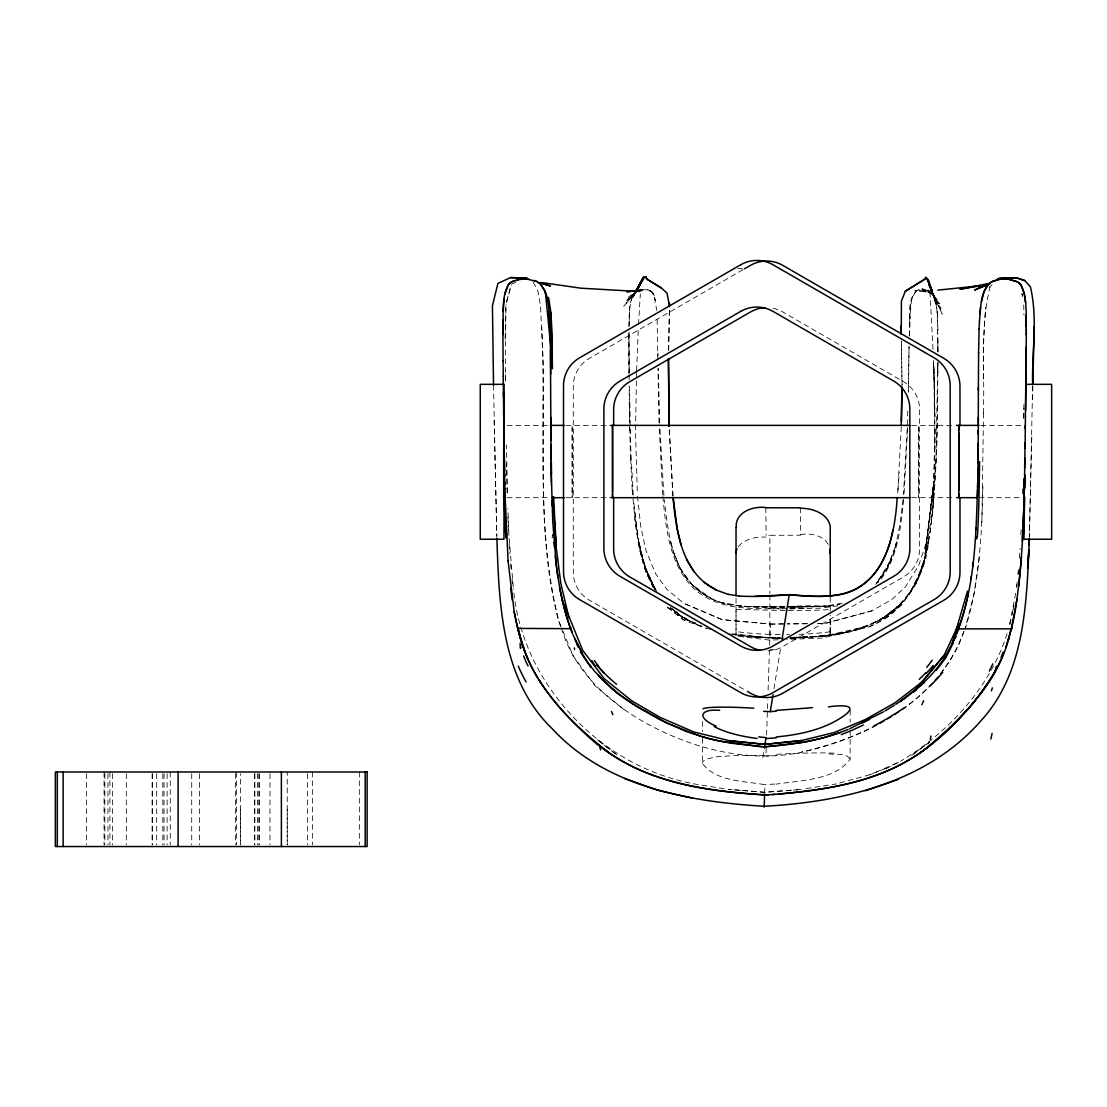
<?xml version="1.0" encoding="UTF-8"?>
<svg xmlns="http://www.w3.org/2000/svg" width="1107" height="1107" viewBox="0 0 1107 1107"><rect width="100%" height="100%" fill="white"/><g stroke="black" fill="none" stroke-linecap="round" stroke-linejoin="round"><path stroke-width="0.75" stroke-dasharray="5 3.75" d="M240.468 809.259L240.468 844.835L240.468 773.696M287.239 809.259L287.239 844.835L287.239 771.994M629.039 332.211L629.357 376.422M736.03 610.995L736.03 635.086A215.713 154.593 0 0 0 769.863 637.936M765.836 507.781L766.099 535.165M793.747 637.258L822.764 636.359L868.76 625.884L844.766 632.567L818.668 636.622L830.236 635.21L830.236 629.565L830.264 635.169L789.72 638.144M830.236 619.602L830.264 635.169L830.236 615.077M937.809 351.14L937.837 332.986M983.362 413.257C984.995 371.205 979.82 328.156 990.018 286.921L989.45 287.336L991.706 285.136M937.989 351.943L937.297 311.302L934.82 297.465A25.253 18.099 0 0 0 933.851 295.527L932.371 292.871L942.209 314.097L932.468 292.234M983.5 413.16L981.909 522.144M937.823 372.893L937.864 363.054M934.792 449.857L933.851 365.448L934.931 418.46L933.367 503.228L936.785 445.111L937.726 394.562M937.947 361.892C937.269 418.916 937.712 476.273 929.977 532.91A555.396 398.036 0 0 1 928.51 541.766C924.303 594.127 881.407 631.35 830.264 635.169L842.15 633.066L830.264 635.169M983.376 379.148L983.569 343.128L985.534 307.483M937.74 364.092L935.927 461.674L931.914 518.076M918.602 490.567L918.602 432.491M1023.85 418.294L1023.975 408.026M628.914 326.731L629.869 307.248L631.972 297.589A23.731 17.006 0 0 1 633.329 295.002L634.975 293.106L627.863 297.617L636.843 291.307M572.264 492.532L572.264 430.526M629.08 325.915L629.177 319.84M909.027 347.058L908.266 390.992M1032.61 385.956L1029.441 537.006M1032.596 399.765L1032.817 386.149M572.236 493.819L572.084 497.638L572.098 425.392L572.25 429.654M657.835 359.526L657.074 316.367M918.547 493.819L918.436 497.638L918.409 425.392L918.575 430.526M1023.712 418.086L1023.961 402.782M1031.793 436.67L1029.302 537.255M505.456 381.237L505.802 304.328M668.656 350.324L669.458 308.147M561.401 628.043C574.727 673.679 612.711 706.045 653.614 727.23C698.697 750.214 750.961 762.723 801.26 752.317L801.26 752.04C868.137 737.317 939.677 699.832 963.768 631.585M909.221 335.656C911.808 321.431 904.972 301.035 917.149 290.408A7.818 5.604 0 0 0 915.406 291.459L917.149 290.408M908.501 392.307L909.068 346.076M668.573 350.282L669.458 308.147M1022.411 493.902L1022.591 486.042M909.304 336.279L910.383 306.21L912.818 294.919M636.567 372.215L635.515 430.858L637.369 494.608M505.138 339.558L506.093 304.3M907.754 410.988L907.256 426.707M817.782 623.684L824.563 623.628L871.832 610.87L891.453 599.828L905.526 586.724L918.782 565.303L926.393 542.264L924.968 554.289L933.561 490.429L935.498 426.555M982.864 486.388C981.826 534.197 979.709 582.6 965.346 628.568M636.885 291.528L625.621 301.685L636.068 291.695L623.795 306.224L634.353 293.659C628.07 302.225 629.952 313.724 628.956 323.659M907.685 427.385L903.852 497.942M764.633 792.999L764.909 784.725C744.278 780.892 715.676 781.763 702.378 763.318L702.378 738.217M766.155 747.875L765.892 755.624L735.186 755.555L716.187 756.828L705.892 759.319L703.028 761.408L702.378 763.318M766.584 734.937L767.774 699.887M768.106 690.062L769.42 650.791M769.614 645.215L770.32 624.085L722.027 619.546L683.559 603.218L666.884 589.353L655.51 573.592L645.935 550.262L640.676 525.963L637.535 496.254M901.278 426.859L897.722 493.473L899.23 472.371M636.622 370.582L638.324 327.603M907.159 429.682L903.437 494.663M638.504 324.309L640.344 293.867M629.136 317.308L629.413 311.939M1020.875 534.764L1021.152 529.616M1019.381 558.232L1020.101 548.38M909.65 321.57L911.49 299.056L916.25 290.864L919.156 289.785L914.811 290.92L917.745 290.214M903.699 499.534C900.586 528.247 897.902 560.087 878.003 582.697M902.98 499.714L899.866 524.981L895.563 545.945M1017.956 574.146L1018.412 569.441M1018.122 574.671L1018.426 571.53M850.148 730.592L850.148 759.457C834.18 780.504 800.347 780.283 776.173 784.143M926.199 543.897L933.699 481.711L933.312 506.466L924.262 560.377C917.855 589.976 896.947 615.935 868.511 627.074L822.529 638.033L786.8 639.445M925.258 551.853L933.671 483.427M933.671 483.662L925.922 546.18L933.561 490.429M1015.659 593.31L1009.321 625.676M1016.503 586.862L1017.139 582.047M1016.669 587.416L1017.084 584.192M979.197 557.831L974.146 593.546L965.193 628.472M762.82 757.562L764.384 747.972M773.987 688.831L780.892 646.253M795.255 638.075L790.273 638.144C822.086 637.66 854.673 633.273 883.054 618.107C922.173 595.151 928.676 546.996 933.326 506.107M1012.213 615.035L1012.78 611.77M1013.071 610.137L1014.233 603.606M924.151 561.291L928.51 541.766C924.345 564.778 916.596 588.287 899.714 605.197L902.302 603.094L883.054 618.107L888.188 615.45L872.316 623.684L859.641 628.541M1009.861 624.666L1011.424 618.246M895.909 544.616L895.189 547.328M925.618 555.23L923.764 562.065M875.568 584.344C886.776 572.706 893.003 557.278 896.615 541.766M506.646 301.229L511.296 284.181L515.737 282.465M506.508 302.751L511.157 285.744M895.176 547.37L887.344 567.753L876.647 583.195L891.495 558.565L887.344 567.753L876.647 583.195L882.583 575.682M908.46 594.819L917.537 578.975L924.802 558.412L919.35 574.81L922.712 565.483M1007.107 633.619C990.032 687.668 948.602 732.377 900.628 761.215M631.281 299.513L631.972 297.589M915.71 584.358L923.971 562.813M887.344 567.753L894.664 549.169M963.92 631.696C939.829 700.025 868.206 737.553 801.26 752.317M899.714 605.197L910.674 591.622L921.564 568.887M635.321 292.898L632.36 298.572L634.726 294.033M634.588 293.576L632.983 296.51L634.574 293.701M910.674 591.622L915.973 582.254M632.609 296.206L635.21 292.815M989.603 287.225L992.01 284.803M901.997 604.671L887.869 616.945L868.455 627.323M883.054 618.107L901.416 603.343L893.418 610.718L883.054 618.107L893.418 610.718A97.637 69.962 0 0 1 874.904 622.342L884.548 617.028M743.018 269.665L589.436 358.336A32.297 32.297 0 0 0 573.288 386.315L573.288 572.264A32.297 32.297 0 0 0 589.436 600.229L746.007 690.63M886.001 768.728L899.161 761.962L869.825 774.886M886.057 768.355L868.414 775.149L839.549 783.036M871.832 610.87L824.577 623.476L817.796 623.559M838.027 605.847L820.121 608.172L788.668 608.905M842.344 603.149L823.027 606.47L787.257 606.982L826.376 606.235L837.681 604.699A77.255 77.255 0 0 0 840.171 604.173M822.764 636.359L844.766 632.567M806.187 788.641L836.338 783.908M791.201 790.232L764.66 792.363L742.271 790.495M791.201 790.204L764.66 792.238L728.489 789.346L740.541 790.356M643.209 289.674L647.941 289.882L651.802 291.847L650.958 291.169A7.749 5.549 0 0 0 647.941 289.882L646.82 289.688L652.258 292.29L653.96 294.932L656.755 310.486M793.733 637.618L827.358 635.612M810.974 606.927L830.236 605.847A63.722 45.664 0 0 0 839.784 604.27M778.29 639.777L769.78 640.109L737.663 636.248M752.898 637.023L780.089 637.687M805.163 606.871L807.889 606.816M790.412 606.996L811.417 606.747A252.645 181.064 0 0 0 830.25 605.875A258.429 185.215 0 0 1 810.601 606.747M770.32 624.085L785.583 623.905L770.32 624.085L722.041 619.699L683.559 603.218M802.423 606.899L794.01 606.968M798.299 606.94L826.376 606.235C790.91 603.73 752.995 612.683 718.263 601.558M795.601 606.954L790.08 606.982M790.412 608.712L804.083 608.629M788.198 610.58L810.601 610.358A258.429 185.215 0 0 0 830.25 609.487M507.131 425.379L548.615 425.379M565.898 425.379L610.843 425.379M911.614 425.379L954.829 425.379M980.76 425.379L1022.245 425.379M507.131 497.68L548.615 497.68M565.898 497.68L610.843 497.68M911.614 497.68L954.829 497.68M979.031 497.68L1020.516 497.68M784.572 607.065L747.82 606.442L731.699 605.072A79.801 79.801 0 0 1 722.276 602.9C697.535 596.189 679.532 574.616 673.014 550.442M790.08 607.065L794.286 607.065M785.223 606.982L743.254 606.415L722.276 602.886L743.254 606.415L759.153 606.968M785.223 610.58L736.03 609.32M734.204 634.657L748.982 636.663L781.21 638.033M789.319 638.047L795.808 638.061M662.872 496.517C665.944 528.606 669.348 564.362 693.563 588.246C718.734 611.894 755.182 608.352 786.994 608.725M780.2 634.615L769.849 634.408M780.2 638.213L776.754 638.172M780.089 638.213L774.167 638.13M768.728 608.67L786.952 608.933M729.416 633.993L769.849 638.006L783.645 638.227M775.025 638.144L775.882 638.158M773.295 638.102L774.042 638.116M772.437 638.089L773.198 638.102M771.579 638.061L772.354 638.075M828.742 753.853C835.398 755.043 846.495 752.359 850.148 759.457M771.51 638.061L732.571 633.854M769.351 535.29L768.604 535.262M737.829 268.517L742.714 268.807M770.098 649.532L774.983 649.823M928.718 291.985L931.831 292.4M693.356 783.77L726.773 789.208M732.848 634.353L736.03 635.058L736.03 597.213M690.076 783.036C598.417 764.605 521.757 682.452 513.454 588.744M706.28 628.029L710.583 629.482M671.852 608.421L684.264 618.855L695.39 622.909M715.662 600.561L718.249 601.558M667.479 607.383L684.334 620.363L706.57 628.568M715.648 600.561C700.8 594.39 688.042 583.14 680.542 568.86M684.264 618.855L701.976 626.562L680.833 615.962L678.259 614.122L688.153 620.28L680.833 615.962L670.288 607.618M698.96 625.372L693.452 622.95A97.25 69.699 0 0 1 673.665 610.607M927.887 292.068L935.041 295.735L927.029 290.311M710.431 598.195L701.035 592.48L693.079 585.741M670.593 607.812L680.833 615.962L690.547 621.581M930.337 291.833L933.851 295.527M650.017 290.629L652.258 292.29L655.635 300.855L653.96 294.932A15.194 10.89 0 0 0 651.857 291.833M667.466 607.12L684.334 620.363M615.146 753.701L596.811 739.365L617.872 755.777M623.878 709.49L594.971 685.773L573.052 655.759L561.636 627.946M926.877 290.421L937.504 299.637L928.455 290.103L939.414 303.885L930.613 291.224L940.978 308.632L932.371 292.58M670.399 607.743L672.572 609.653M675.962 611.189L680.833 615.962M679.947 567.753L692.069 584.704L701.035 592.48L711.898 598.901L692.069 584.704L685.275 576.498L679.947 567.753L673.388 551.673L670.676 541.766L667.41 524.981L664.283 499.7M656.921 592.024C639.431 564.667 636.636 531.249 633.605 499.741M644.565 565.428L654.943 588.924L644.675 565.788L638.781 541.766L645.436 569.067L656.908 591.788M648.937 577.148L654.943 588.924M533.311 282.216L537.974 291.445L540.548 306.072L543.067 362.819L543.108 399.419M679.449 566.77L673.72 552.684M653.504 587.997C637.12 558.191 635.266 523.32 632.291 490.152M653.504 587.706L645.395 570.575L639.293 547.854L634.809 518.505M561.014 626.41L559.104 621.774C534.377 525.645 547.218 425.337 541.78 327.368M560.765 626.493L558.869 621.857C539.441 549.363 543.897 473.588 542.873 399.295M932.62 292.331L933.824 295.278M932.011 291.321L935.014 298.945M932.136 291.224L936.647 304.688L937.947 330.467M932.232 292.11L935.498 301.339L932.246 291.944M641.257 553.528L647.484 573.661L655.012 589.547L645.436 569.067L639.389 546.235L634.408 508.833M670.676 541.766L673.028 550.483M934.82 297.465L936.19 302.1M672.461 548.588L672.115 547.356M671.977 546.844L671.645 545.599M1022.702 296.634L1021.872 293.493L1022.564 296.621M642.337 557.817L638.781 541.766M513.261 587.028L509.026 536.909M512.057 578.989L512.845 585.866M933.561 363.29L934.543 390.577L933.422 359.913M673.014 496.116L669.251 428.035M672.904 496.074L669.154 427.966M663.909 495.562L659.91 428.229M662.719 494.912L659.08 424.728M510.604 563.781L511.282 572.125M930.005 291.985L933.049 349.77M633.232 495.133L630.796 449.705L629.468 386.26M509.178 543.938L509.773 553.763M630.603 458.589L632.235 490.526M508.916 535.276L507.836 508.611M507.85 517.024L508.597 534.044M1023.74 304.868L1023.975 315.052M937.366 311.593L937.657 319.259M659.703 422.957L658.25 368.673M630.533 459.004L629.648 424.77M494.096 420.259L496.822 536.452L493.528 385.347M659.039 423.026L657.973 368.133M507.366 492.546L506.466 445.069M507.117 492.947L506.48 463.404M934.294 388.211L934.792 416.481L934.516 390.301M657.945 352.898L658.015 356.053M629.648 430.236L629.15 386.329M505.387 374.526L505.512 381.195M902.08 385.236L901.375 341.011L902.025 385.291M629.302 402.99L629.62 423.095M628.928 373.543L628.845 332.861L629.053 373.073M937.837 341.067L937.878 351.403M629.067 374.72L629.094 379.659M830.25 631.682L830.236 624.763M850.148 710.224L850.148 722.11M830.236 597.337L830.236 610.995M800.43 507.822L800.43 535.207L769.849 535.318L769.849 593.407M769.849 595.109L769.849 638.006M702.378 721.487L702.378 731.519M359.332 771.994L359.332 844.835M312.575 771.994L312.575 844.835M307.58 773.696L307.58 844.835M269.97 773.696L269.97 844.835M259.259 773.696L259.259 844.835M258.886 773.696L258.886 844.835M257.364 773.696L257.364 844.835M254.873 773.696L254.873 844.835M254.624 773.696L254.624 844.835M236.566 771.994L236.566 844.835M235.625 773.696L235.625 844.835M199.551 773.696L199.551 844.835M191.719 773.696L191.719 844.835M170.257 771.994L170.257 844.835M167.115 773.696L167.115 844.835M164.044 773.696L164.044 844.835M162.826 773.696L162.826 844.835M156.682 773.696L156.682 844.835M152.503 773.696L152.503 844.835M152.116 773.696L152.116 844.835M126.323 773.696L126.323 844.835M112.444 773.696L112.444 844.835M109.911 771.994L109.911 844.835M107.96 773.696L107.96 844.835M104.833 773.696L104.833 844.835M104.072 771.994L104.072 844.835M86.374 773.696L86.374 844.835M830.278 635.376A239.804 171.848 0 0 1 789.429 638.102M830.278 631.779A239.804 171.848 0 0 1 798.175 634.353M789.429 634.505A239.804 171.848 0 0 1 786.537 634.505M769.863 634.339A215.713 154.593 0 0 1 736.003 631.53M738.258 546.83A29.82 18.127 4.5 0 1 765.823 537.103M800.416 534.543A29.82 20.369 -15.9 0 1 828.271 544.602M773.087 308.3A32.297 32.297 0 0 1 782.774 311.98L903.45 381.652A32.297 32.297 0 0 1 919.599 409.618L919.613 548.947A32.297 32.297 0 0 1 903.464 576.927L782.774 646.599A32.297 32.297 0 0 1 767.926 650.902M774.886 784.033A71.54 17.961 -4.1 0 1 765.02 784.517M766.445 756.026A73.699 7.818 -2.9 0 1 776.284 755.458M776.644 754.31A73.685 5.895 -3.4 0 1 834.249 753.175M634.353 293.659L631.903 297.728L634.353 293.659M929.728 742.105L911.019 755.929L929.728 742.105M864.553 626.742L853.608 630.284L864.553 626.742M801.15 789.429L792.861 790.094L801.15 789.429M807.626 623.67L787.285 623.891L807.612 623.767M783.881 606.968L743.254 606.415L783.881 606.996M935.899 304.162L931.956 291.874L935.899 304.162"/><path stroke-width="1.5" d="M502.938 332.487L502.91 331.782M502.938 331.796L502.91 331.09M502.938 333.193L502.896 332.474M1026.189 334.605L1026.327 331.851M1026.327 333.207L1025.76 384.447M502.938 331.104L502.91 330.412M502.938 330.426C503.92 315.44 500.959 298.821 508.196 285.039A11.914 11.914 0 0 1 511.946 281.731L520.082 279.365A40.904 40.904 0 0 1 527.472 279.172L537.047 281.648A15.277 15.277 0 0 1 540.7 284.374C550.137 295.763 548.519 312.188 550.013 325.984M978.284 423.939L978.367 387.547M978.367 390.218L978.602 353.299M978.228 434.11L978.242 431.038M978.284 431.398L978.339 417.408M978.187 443.284L978.048 459.502L978.256 430.568M502.938 329.083L503.021 319.591M1026.286 346.961L1025.608 410.406M958.966 490.567L958.966 433.031M978.56 352.607L979.1 329.139M978.56 353.299L978.602 352.607M978.021 462.961L978.034 461.522M978.076 457.772L977.951 471.236M612.628 492.062L612.628 430.526M901.25 334.217L901.416 301.09L905.291 291.252L924.926 279.213L925.826 277.359L927.846 279.199L931.707 290.366M1025.234 428.7L1025.276 425.323M977.91 474.156L977.951 468.621M1025.04 442.911C1024.293 499.271 1024.003 555.922 1015.077 611.701A272.073 272.073 0 0 1 1011.411 628.859L1005.82 647.208M1025.096 448.224L1025.76 384.337L1051.65 384.337L1051.65 539.247L1023.975 539.247L1023.975 478.778M977.827 476.702L977.855 475.401M977.896 472.744L977.758 480.466M1032.637 384.267C1031.793 351.86 1037.965 318.761 1030.423 286.879L1024.625 280.486L1016.461 277.829L998.459 278.549L1016.323 277.857L1024.625 280.486M1032.845 384.447L1034.132 326.842M612.6 493.819L612.489 497.638L612.462 425.392L612.614 429.654M901.375 421.961L901.984 386.966L901.264 425.268M958.925 493.819L958.8 497.638L958.787 425.392L958.939 430.526M1024.639 467.901L1024.805 457.952M668.49 358.765L669.209 426.361M669.555 303.083L669.5 306.459L667.064 293.147L661.571 288.138L646.834 278.95L645.824 276.736L643.499 277.22L638.379 287.529L642.503 279.144L641.852 280.362M977.744 481.67L977.619 487.633M977.813 479.954C975.682 539.4 976.07 603.287 945.24 656.34A129.284 129.284 0 0 1 931.886 674.274L923.044 683.282M668.393 358.71L669.098 426.292M977.578 489.737L977.398 496.683M764.162 807.141L764.591 794.023M1023.588 510.452L1022.301 541.309M496.891 538.154C499.049 604.131 501.319 679.878 552.379 728.89C606.096 786.925 688.845 801.717 764.19 806.283C842.787 802.022 927.306 782.455 981.189 720.491C1025.843 671.589 1026.549 600.935 1029.372 538.694M1028.957 545.197L1029.233 538.846M979.058 329.139L979.474 321.002M503.215 311.427L504.072 298.807M1028.749 549.958L1027.683 568.375L1028.929 550.442M958.994 627.78L957.237 632.277M979.418 321.002C980.927 308.853 979.944 294.49 988.316 284.541A15.346 15.346 0 0 1 992.841 281.261L999.912 279.338M1021.47 556.835L1018.841 585.866M979.916 313.71L980.567 307.248M897.127 498.344C894.899 535.511 884.756 583.029 843.202 593.989C825.49 597.697 807.155 596.465 789.277 594.68C772.769 596.189 756.178 596.922 739.614 596.092M972.652 566.673L973.164 562.522M970.922 578.906L971.337 576.221M758.323 746.353L764.563 746.851L766.058 737.636L758.682 736.888M763.595 711.358L770.278 711.635L773.032 694.698M782.012 639.431L789.277 594.68C811.002 596.23 834.249 599.122 854.646 589.561C877.27 578.38 888.672 553.943 892.796 530.142M1016.987 599.233L1011.258 629.108M1010.58 630.699C1000.797 680.86 961.374 719.19 923.57 750.394C911.448 759.167 898.247 766.404 884.438 772.119C851.56 785.638 815.997 790.716 780.822 793.871M981.452 301.602L984.192 291.349L988.385 284.527A15.387 15.387 0 0 1 992.91 281.247L998.099 279.614M967.352 597.918L968.085 594.556M1011.48 628.651L1011.853 627.558L1011.065 630.672M504.778 294.116L508.224 285.053A12.149 12.149 0 0 1 512.679 281.372L514.976 280.445M956.323 633.605L956.932 631.502M952.255 643.527L967.476 591.069M1009.293 636.871L1008.491 639.445M1008.422 639.625L1008.173 640.399M1011.411 628.845L958.468 628.873L958.87 627.794L958.288 628.499M642.198 280.154L642.835 278.314M957.417 631.793L956.905 633.204M958.468 628.859L958.717 628.153M953.293 642.849L945.945 657.586L936.176 670.427M955.327 637.134L953.667 640.842M551.355 476.411L552.739 521.369L556.032 562.508A372.478 372.478 0 0 0 561.249 595.331L562.162 599.745L582.697 650.363L604.09 678.563L631.737 700.828L660.09 717.364L693.66 731.907L729.499 740.749L764.951 744.416L801.482 740.555L834.235 732.53L865.466 719.481L895.01 702.779L922.629 681.483L944.05 655.386L958.62 624.32M952.823 642.655L953.265 641.714M642.503 279.144L635.875 291.099M997.116 667.673L988.828 681.94M636.055 291.473L643.499 277.22L636.304 291.016M644.094 278.009L635.363 292.123L642.613 278.922M635.376 292.303L643.347 278.244L635.238 292.165M925.826 277.359L924.843 279.047L905.291 291.252M988.343 682.673L972.375 704.08L951.785 726.4M914.382 690.934L944.05 655.386M951.134 727.036L947.288 730.731M922.657 683.531L923.653 682.576M945.959 731.976L927.611 747.446M924.11 682.728L900.116 701.492L913.483 691.571M920.623 685.427L916.458 689.108M927.016 747.889L918.506 753.936M922.532 751.155L922.795 750.975A222.369 222.369 0 0 0 943.441 734.259L953.805 724.379A323.023 323.023 0 0 0 967.919 709.241L980.664 693.591L993.076 674.979A160.266 160.266 0 0 0 1002.984 654.735M884.991 710.985L894.414 705.187M744.513 268.807L750.477 265.362A32.297 32.297 0 0 1 782.774 265.362L943.814 358.336A32.297 32.297 0 0 1 959.963 386.301L959.963 425.904M883.552 711.787L849.553 728.78M869.645 719.356L862.228 723.051M984.593 285.274L974.672 290.076L989.962 283.53M526.738 278.009L510.562 277.594L497.915 283.406L492.435 305.712L493.528 385.347M636.4 291.445L640.649 289.577M990.045 283.461L979.889 287.543L986.254 285.412M848.087 729.43C821.602 740.458 792.986 744.679 764.563 746.851L762.64 746.672M840.379 732.419L823.483 737.829L804.651 742.091M865.342 790.744L898.497 779.342M638.13 291.542L642.558 290.117L626.811 291.75L635.197 290.878M516.609 279.988L518.311 279.628M988.343 283.517L959.949 289.259L980.345 285.758L937.85 290.117M803.142 742.354L764.563 746.851M801.482 740.555L764.979 744.305L729.499 740.749M828.451 706.93C835.356 705.754 861.08 702.987 844.503 715.426C824.701 729.541 800.043 734.633 776.27 736.958M999.829 279.351L1001.766 279.172A41.07 41.07 0 0 1 1008.519 279.296M789.277 594.68L754.739 596.382M779.176 794.01L778.359 794.079M775.08 794.328L772.451 794.535M770.278 711.635L776.27 711.192M768.203 794.826C713.572 792.28 655.856 784.711 609.5 753.175M719.647 710.334C701.118 708.591 695.196 717.294 716.146 726.109M800.43 507.822L765.836 507.781M550.345 425.379L564.169 425.379M610.843 425.379L909.885 425.379M956.559 425.379L979.031 425.379M552.075 497.68L564.169 497.68M610.843 497.68L909.885 497.68M956.559 497.68L977.301 497.68M570.783 628.458L570.437 627.572L571.309 628.942M526.904 278.065L510.562 277.594M632.291 291.141L580.995 288.194L540.894 282.465M761.616 746.63L720.394 741.303M758.752 746.409L730.329 743.088L709.961 738.964L686.174 731.478L661.349 720.339M529.132 279.324L527.444 279.172A40.724 40.724 0 0 0 520.082 279.379M919.364 290.767L925.604 291.584M728.337 594.321L739.545 596.203M1010.027 279.504L1017.25 281.787A11.859 11.859 0 0 1 1020.903 285.039C1027.683 298.42 1025.885 314.858 1026.189 329.208M719.522 741.123L702.087 736.819M692.345 798.078L657.849 790.329L624.569 778.498M537.905 282.534L550.442 286.007L543.966 283.835M700.8 736.446L666.746 723.037L633.356 704.356A202.277 202.277 0 0 1 610.704 687.627L595.289 672.032A129.228 129.228 0 0 1 583.292 655.372L572.9 634.588M927.002 290.767L922.159 289.135L925.023 290.601M704.121 582.337L716.187 590.031L728.254 594.417M534.058 280.348L537.089 281.635M661.571 288.138L646.709 279.102L645.824 276.736M660.671 719.993L638.435 707.511M747.502 691.488L750.477 693.217A32.297 32.297 0 0 0 782.774 693.217L943.828 600.229A32.297 32.297 0 0 0 959.977 572.264L959.977 498.219M638.006 707.248L618.467 693.84L603.509 680.736M716.298 589.962C681.967 573.274 676.1 531.692 673.07 497.693M596.908 743.876L609.445 753.134M609.168 752.94C570.534 722.788 531.789 684.763 519.792 635.543M618.467 693.84L611.313 687.987M602.831 680.058L598.195 675.145M540.645 284.374L544.893 291.127L547.605 300.952M590.847 667.479L580.345 651.774M590.723 666.123L589.823 664.92M541.171 683.157L539.358 680.307M686.409 559.187L694.061 571.835M578.228 646.087L577.134 643.817M931.79 290.712L929.064 284.624L931.72 290.989M578.02 646.986L575.017 639.209M527.527 658.07L526.586 655.884M526.392 655.386L525.645 653.559M932.011 290.864L927.209 279.102L932.011 291.321M525.175 652.397L524.331 650.183M571.724 631.087L570.977 628.956M570.838 629.316L572.361 633.287M572.471 633.052L572.084 632.014M932.136 291.224L927.874 279.794L931.679 290.574M524.137 649.657L523.237 647.166M518.588 629.8L519.28 632.775M568.445 622.577L570.34 628.001M523.071 646.696L522.725 645.699M522.615 645.381L520.636 639.223M928.399 280.804L931.457 290.338M928.455 280.97L931.43 290.242L928.538 281.206M567.13 618.439L568.016 621.207M520.567 639.03L519.377 634.865M565.068 611.41L566.701 617.056M519.252 634.449L518.851 632.913M570.728 628.679L517.716 628.402M518.74 632.526L518.879 633.038A224.859 4.898 84 0 0 518.934 634.491M563.933 607.079L564.695 609.957M517.606 627.932L517.799 628.734M518.297 630.796L518.685 632.346A179.002 0.72 73.6 0 0 518.837 632.996M518.242 630.616L517.855 628.928A272.073 272.073 0 0 1 514.174 611.701L508.085 561.041M569.04 618.093L560.82 583.431L556.295 548.2L552.725 496.918M562.162 599.745L563.56 605.64M681.04 544.81L677.318 529.021L673.181 497.735M520.401 638.462L520.221 637.674M519.017 631.35L519.183 632.194M514.16 611.714L518.394 631.059L525.493 653.116A160.723 160.723 0 0 0 537.227 676.986C551.217 699.804 569.496 719.771 589.367 737.58A216.114 216.114 0 0 0 606.304 750.989A193.379 193.379 0 0 0 640.718 770.43C679.767 787.229 722.58 791.837 764.563 795.103L774.277 794.411C813.451 790.952 853.303 785.859 889.627 769.891A193.255 193.255 0 0 0 922.809 750.975M519.667 634.906L519.833 635.764M519.723 635.169L519.252 632.623M548.56 297.465L550.94 312.769L552.102 334.314L552.379 368.728L550.719 312.631M510.618 587.775L512.25 600.105M555.244 555.922L555.949 562.522A373.197 373.197 0 0 0 557.9 576.955M1025.566 302.612L1024.335 293.327L1021.041 285.039A11.873 11.873 0 0 0 1017.375 281.773L1008.408 279.31A40.89 40.89 0 0 0 1001.669 279.172M545.474 292.649L550.414 342.893L550.843 423.939M553.998 542.458L554.455 547.536M549.058 312.008L550.539 345.412M508.071 561.028L505.138 497.209M556.295 548.2L553.611 496.835M551.853 500.931L552.019 505.705M505.069 494.94L505.138 497.597M505 493.016L505.11 497.195M504.889 488.824L505.041 493.611M504.93 489.252L504.778 482.306M551.424 484.119L551.452 485.115M504.792 484.645L503.865 428.976M551.383 482.057L551.3 472.205M504.598 473.99L504.667 476.896M504.377 461.522L504.543 471.001M901.126 325.707L901.264 334.203M551.272 475.526L551.023 445.471M504.322 457.952L504.377 461.785M1026.037 315.855L1026.175 326.634M504.086 442.911L504.211 451.019M550.539 350.628L550.553 351.957M551.134 465.355L551.175 468.206M503.63 410.406L503.989 435.674M503.422 392.722L503.768 418.82M503.228 376.145L503.505 397.358M503.076 360.84L503.27 376.159M551.078 459.875L550.94 444.654M550.566 353.299L550.705 374.18M503.104 360.854L502.91 333.885M550.954 431.398L550.954 446.301M550.926 440.434L550.899 417.408L550.871 430.568M1026.327 329.194L1026.189 330.523M1026.327 330.509L1026.189 331.865M502.938 334.605L502.896 333.179M830.236 595.857L830.236 527.541A29.792 19.968 -1 0 0 800.43 508.293M736.03 527.416L736.03 595.704M613.652 425.102L613.652 409.618A32.297 32.297 0 0 1 629.8 381.652L750.477 311.98A32.297 32.297 0 0 1 765.324 307.677M613.652 497.347L613.652 548.961A32.297 32.297 0 0 0 629.8 576.927L750.477 646.599A32.297 32.297 0 0 0 760.163 650.279M503.671 448.224L503.671 497.68M365.185 771.994L365.185 846.537M281.386 771.994L281.386 846.537M178.116 771.994L178.116 846.537M63.141 771.994L63.141 846.537M57.301 771.994L57.301 846.537M551.507 474.765A77.435 1.937 89.4 0 1 551.341 461.785M552.684 534.764A77.421 3.003 89.5 0 1 552.601 535.608M552.407 537.116A77.421 3.003 89.5 0 1 552.365 537.393M979.557 461.522A77.421 1.979 -89.4 0 1 977.149 537.767M976.568 538.984A77.421 1.979 -89.4 0 1 976.291 537.116M975.876 529.672A77.421 1.979 -89.4 0 1 975.821 527.624M1025.207 475.166A77.462 1.287 -89 0 1 1024.93 488.132M1024.722 497.001A77.462 1.287 -89 0 1 1022.508 534.902M506.563 533.062A77.448 1.356 89 0 1 503.823 479.137M829.71 549.363A29.82 20.369 -15.9 0 1 829.627 553.348M735.906 553.14A29.82 18.127 4.5 0 1 737.041 548.851M736.335 527.43A29.792 20.618 9.9 0 1 765.85 507.463M520.276 648.093A200.782 4.636 84.8 0 1 520.096 643.292M520.885 647.982A314.692 6.324 82.3 0 1 520.719 645.796M990.848 739.033A234.546 3.805 -78.2 0 1 992.093 733.415M992.356 687.904A129.325 0.858 -72.3 0 1 991.415 690.893M904.654 707.484A292.981 275.92 -7.3 0 1 873.52 726.123M942.763 672.309A119.584 75.262 -29.2 0 1 930.212 685.87M953.085 640.953A71.443 5.549 -63.4 0 1 956.254 636.442M957.181 629.675A127.651 4.4 -82.7 0 1 957.292 630.575M930.959 735.989A206.456 4.594 -78.4 0 1 930.309 739.338M966.951 599.593A228.512 228.512 0 0 1 958.524 628.873M599.648 746.658A202.775 4.041 73.9 0 1 600.658 749.993M574.312 647.913A134.819 4.386 81.9 0 1 574.63 649.532M579.321 647.706A62.186 1.827 62 0 1 576.858 642.558M612.877 714.624A128.149 1.536 65.7 0 1 611.479 711.497M581.812 652.715A58.408 14.668 49 0 1 579.404 648.01M616.571 684.292A114.671 67.057 31.4 0 1 597.074 665.598M561.152 595.331A373.197 373.197 0 0 1 559.699 587.789M776.339 737.816A70.931 21.393 -5.1 0 1 765.712 738.507M907.795 696.054A210.787 210.787 0 0 1 895.743 704.329M570.659 628.901A244.509 244.509 0 0 1 561.36 595.303M757.063 738.466A75.359 23.344 2.2 0 1 714.029 726.413M702.973 708.826A73.74 5.687 4.7 0 1 753.853 708.176M812.524 707.622A74.28 1.19 -4.1 0 1 776.201 710.39M925.687 672.876A122.946 87.218 -31.2 0 1 919.197 679.338M933.229 665.473A96.392 56.844 -35 0 1 926.019 673.471M916.817 689.467A158.675 149.722 -6.8 0 1 913.828 691.958M863.252 725.002A251.995 246.224 6.1 0 1 841.278 734.619M923.653 700.703A140.603 1.827 -65.2 0 1 921.84 704.702M933.284 667.189A47.601 1.744 -61 0 1 931.388 670.648M932.191 660.27A64.455 15.484 -48 0 1 926.739 667.327M595.331 666.234A46.881 3.529 57.4 0 1 591.954 660.685M598.652 666.303A63.002 15.429 48.4 0 1 594.39 660.547M603.855 672.669A93.362 50.964 37.8 0 1 596.853 664.615M526.102 681.967A109.662 64.261 46 0 1 518.297 666.11M528.053 666.013A68.053 25.198 52.5 0 1 523.666 656.05M995.871 668.822A54.326 1.162 -69.6 0 1 994.819 671.728M1003.177 652.065A45.761 3.321 -65.4 0 1 1001.115 657.337M992.813 663.868A58.187 8.552 -61.3 0 1 989.312 671.05M996.563 666.248A78.915 28.035 -53.6 0 1 995.636 668.061M740.708 264.767L579.667 357.755A32.297 32.297 0 0 0 563.518 385.72L563.518 571.669A32.297 32.297 0 0 0 579.667 599.634L740.708 692.622A32.297 32.297 0 0 0 773.004 692.622L934.059 599.634A32.297 32.297 0 0 0 950.207 571.669L950.193 385.72A32.297 32.297 0 0 0 934.045 357.755L773.004 264.767A32.297 32.297 0 0 0 740.708 264.767M740.708 311.385L620.031 381.057A32.297 32.297 0 0 0 603.882 409.023L603.882 548.366A32.297 32.297 0 0 0 620.031 576.332L740.708 646.004A32.297 32.297 0 0 0 773.004 646.004L893.695 576.332A32.297 32.297 0 0 0 909.843 548.366L909.829 409.023A32.297 32.297 0 0 0 893.681 381.057L773.004 311.385A32.297 32.297 0 0 0 740.708 311.385M1016.323 277.857L998.016 278.77L1016.323 277.857M503.976 384.337L480.258 384.337L480.258 539.247L503.976 539.247L503.976 384.337M367.137 771.994L55.35 771.994L55.35 846.537L367.137 846.537L367.137 771.994"/></g></svg>
